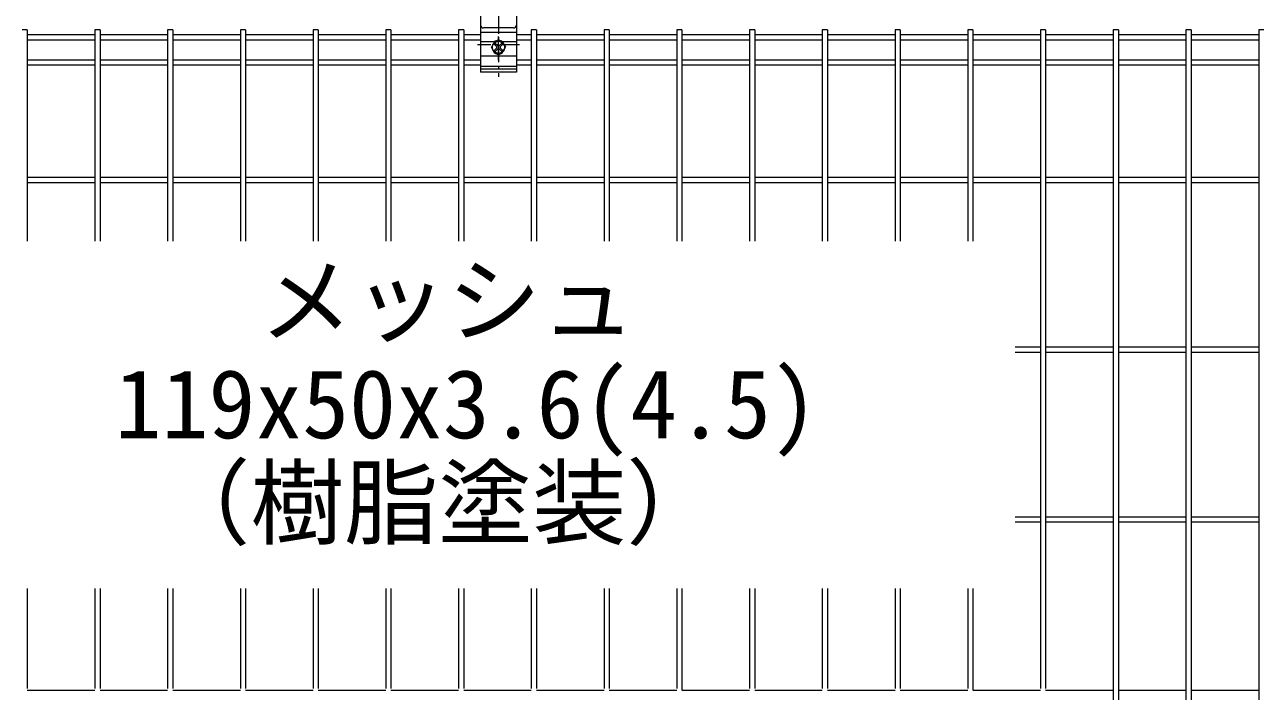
# Model space of a CAD drawing. Units: millimetres, scale not verified. Extents: x -4200 to 4200, y -2970 to 2970.
# Drawn here: x -2504 to -1641, y -1092 to -627 of the extents above; entities that cross this region are included whole.
import ezdxf
from ezdxf.enums import TextEntityAlignment as Align

# ---------------------------------------------------------------- set-up
doc = ezdxf.new("R2010")
doc.units = ezdxf.units.MM
doc.header["$LTSCALE"] = 10
doc.linetypes.add('USER1', pattern=[2, 1.25, -0.25, 0.25, -0.25])
for name, color, linetype, lineweight in [('0-0_D-STR2', 7, 'Continuous', 9), ('0-6_D-BMK', 2, 'USER1', 13), ('0-7_D-STR3', 3, 'Continuous', 13), ('0-9_D-STR-TXT', 7, 'Continuous', 13)]:
    doc.layers.add(name, color=color, linetype=linetype, lineweight=lineweight)
doc.styles.add('ＭＳ ゴシック', font='')
doc.styles.get('ＭＳ ゴシック').set_extended_font_data('MS Gothic')

msp = doc.modelspace()

# ---------------------------------------------------------------- linework, layer by layer
at = {"layer": '0-0_D-STR2'}
for p, q in [((-2502.01, -630.58), (-2505.61, -630.58)), ((-2502.01, -630.58), (-2502.01, -778.28)), ((-2454.84, -630.58), (-2454.84, -778.28)), ((-2451.24, -630.58), (-2454.84, -630.58)), ((-2451.24, -630.58), (-2451.24, -778.28)), ((-2404.07, -630.58), (-2404.07, -778.28)), ((-2400.47, -630.58), (-2404.07, -630.58)), ((-2400.47, -630.58), (-2400.47, -778.28)), ((-2353.3, -630.58), (-2353.3, -778.28)), ((-2349.7, -630.58), (-2353.3, -630.58)), ((-2349.7, -630.58), (-2349.7, -778.28)), ((-2302.54, -630.58), (-2302.54, -778.28)), ((-2298.94, -630.58), (-2302.54, -630.58)), ((-2298.94, -630.58), (-2298.94, -778.28)), ((-2251.77, -630.58), (-2251.77, -778.28)), ((-2248.17, -630.58), (-2251.77, -630.58)), ((-2248.17, -630.58), (-2248.17, -778.28)), ((-2201, -630.58), (-2201, -778.28)), ((-2197.4, -630.58), (-2201, -630.58)), ((-2197.4, -630.58), (-2197.4, -778.28)), ((-2150.23, -630.58), (-2150.23, -778.28)), ((-2146.63, -630.58), (-2150.23, -630.58)), ((-2146.63, -630.58), (-2146.63, -778.28)), ((-2099.46, -630.58), (-2099.46, -778.28)), ((-2095.86, -630.58), (-2099.46, -630.58)), ((-2095.86, -630.58), (-2095.86, -778.28)), ((-2048.69, -630.58), (-2048.69, -778.28)), ((-2045.09, -630.58), (-2048.69, -630.58)), ((-2045.09, -630.58), (-2045.09, -778.28)), ((-1997.92, -630.58), (-1997.92, -778.28)), ((-1994.32, -630.58), (-1997.92, -630.58)), ((-1994.32, -630.58), (-1994.32, -778.28)), ((-1947.15, -630.58), (-1947.15, -778.28)), ((-1943.55, -630.58), (-1947.15, -630.58)), ((-1943.55, -630.58), (-1943.55, -778.28)), ((-1896.38, -630.58), (-1896.38, -778.28)), ((-1892.78, -630.58), (-1896.38, -630.58)), ((-1892.78, -630.58), (-1892.78, -778.28)), ((-1845.61, -630.58), (-1845.61, -778.28)), ((-1842.01, -630.58), (-1845.61, -630.58)), ((-1842.01, -630.58), (-1842.01, -778.28)), ((-1794.84, -630.58), (-1794.84, -1090.49)), ((-1791.24, -630.58), (-1794.84, -630.58)), ((-1791.24, -630.58), (-1791.24, -1090.49)), ((-1744.07, -630.58), (-1744.07, -1615.58)), ((-1740.47, -630.58), (-1744.07, -630.58)), ((-1740.47, -630.58), (-1740.47, -1615.58)), ((-1693.3, -630.58), (-1693.3, -1615.58)), ((-1689.7, -630.58), (-1693.3, -630.58)), ((-1689.7, -630.58), (-1689.7, -1615.58)), ((-1642.54, -630.58), (-1642.54, -1615.58)), ((-1638.94, -630.58), (-1642.54, -630.58)), ((-1794.84, -852.28), (-1812.47, -852.28)), ((-1744.07, -852.28), (-1791.24, -852.28)), ((-1693.3, -852.28), (-1740.47, -852.28)), ((-1642.54, -852.28), (-1689.7, -852.28)), ((-1794.84, -855.88), (-1812.47, -855.88)), ((-1744.07, -855.88), (-1791.24, -855.88)), ((-1693.3, -855.88), (-1740.47, -855.88)), ((-1642.54, -855.88), (-1689.7, -855.88)), ((-1794.84, -970.78), (-1812.47, -970.78)), ((-1794.84, -974.38), (-1812.47, -974.38)), ((-1744.07, -970.78), (-1791.24, -970.78)), ((-1744.07, -974.38), (-1791.24, -974.38)), ((-1693.3, -970.78), (-1740.47, -970.78)), ((-1693.3, -974.38), (-1740.47, -974.38)), ((-1642.54, -970.78), (-1689.7, -970.78)), ((-1642.54, -974.38), (-1689.7, -974.38)), ((-2502.01, -1020.66), (-2502.01, -1090.49)), ((-2454.84, -1020.66), (-2454.84, -1090.49)), ((-2451.24, -1020.66), (-2451.24, -1090.49)), ((-2404.07, -1020.66), (-2404.07, -1090.49)), ((-2400.47, -1020.66), (-2400.47, -1090.49)), ((-2353.3, -1020.66), (-2353.3, -1090.49)), ((-2349.7, -1020.66), (-2349.7, -1090.49)), ((-2302.54, -1020.66), (-2302.54, -1090.49)), ((-2298.94, -1020.66), (-2298.94, -1090.49)), ((-2251.77, -1020.66), (-2251.77, -1090.49)), ((-2248.17, -1020.66), (-2248.17, -1090.49)), ((-2201, -1020.66), (-2201, -1090.49)), ((-2197.4, -1020.66), (-2197.4, -1090.49)), ((-2150.23, -1020.66), (-2150.23, -1090.49)), ((-2146.63, -1020.66), (-2146.63, -1090.49)), ((-2099.46, -1020.66), (-2099.46, -1090.49)), ((-2095.86, -1020.66), (-2095.86, -1090.49)), ((-2048.69, -1020.66), (-2048.69, -1090.49)), ((-2045.09, -1020.66), (-2045.09, -1091.28)), ((-1997.92, -1020.66), (-1997.92, -1090.49)), ((-1994.32, -1020.66), (-1994.32, -1090.49)), ((-1947.15, -1020.66), (-1947.15, -1090.49)), ((-1943.55, -1020.66), (-1943.55, -1090.49)), ((-1896.38, -1020.66), (-1896.38, -1090.49)), ((-1892.78, -1020.66), (-1892.78, -1090.49)), ((-1845.61, -1020.66), (-1845.61, -1090.49)), ((-1842.01, -1020.66), (-1842.01, -1091.28)), ((-2454.84, -1091.78), (-2502.01, -1091.78)), ((-2404.07, -1091.78), (-2451.24, -1091.78)), ((-2353.3, -1091.78), (-2400.47, -1091.78)), ((-2302.54, -1091.78), (-2349.7, -1091.78)), ((-2251.77, -1091.78), (-2298.94, -1091.78)), ((-2201, -1091.78), (-2248.17, -1091.78)), ((-2150.23, -1091.78), (-2197.4, -1091.78)), ((-2099.46, -1091.78), (-2146.63, -1091.78)), ((-2048.69, -1091.78), (-2095.86, -1091.78)), ((-1997.92, -1091.78), (-2045.09, -1091.78)), ((-1947.15, -1091.78), (-1994.32, -1091.78)), ((-1896.38, -1091.78), (-1943.55, -1091.78)), ((-1845.61, -1091.78), (-1892.78, -1091.78)), ((-1794.84, -1091.78), (-1842.01, -1091.78)), ((-1744.07, -1091.78), (-1791.24, -1091.78)), ((-1693.3, -1091.78), (-1740.47, -1091.78)), ((-1642.54, -1091.78), (-1689.7, -1091.78))]:
    msp.add_line(p, q, dxfattribs=at)
at = {"layer": '0-0_D-STR2', "color": 4}
for p, q in [((-2454.84, -634.18), (-2502.01, -634.18)), ((-2454.84, -637.78), (-2502.01, -637.78)), ((-2404.07, -634.18), (-2451.24, -634.18)), ((-2404.07, -637.78), (-2451.24, -637.78)), ((-2353.3, -634.18), (-2400.47, -634.18)), ((-2353.3, -637.78), (-2400.47, -637.78)), ((-2302.54, -634.18), (-2349.7, -634.18)), ((-2302.54, -637.78), (-2349.7, -637.78)), ((-2251.77, -634.18), (-2298.94, -634.18)), ((-2251.77, -637.78), (-2298.94, -637.78)), ((-2201, -634.18), (-2248.17, -634.18)), ((-2201, -637.78), (-2248.17, -637.78)), ((-2185.67, -634.18), (-2197.4, -634.18)), ((-2185.67, -637.78), (-2197.4, -637.78)), ((-2150.23, -634.18), (-2160.67, -634.18)), ((-2150.23, -637.78), (-2160.67, -637.78)), ((-2099.46, -634.18), (-2146.63, -634.18)), ((-2099.46, -637.78), (-2146.63, -637.78)), ((-2048.69, -634.18), (-2095.86, -634.18)), ((-2048.69, -637.78), (-2095.86, -637.78)), ((-1997.92, -634.18), (-2045.09, -634.18)), ((-1997.92, -637.78), (-2045.09, -637.78)), ((-1947.15, -634.18), (-1994.32, -634.18)), ((-1947.15, -637.78), (-1994.32, -637.78)), ((-1896.38, -634.18), (-1943.55, -634.18)), ((-1896.38, -637.78), (-1943.55, -637.78)), ((-1845.61, -634.18), (-1892.78, -634.18)), ((-1845.61, -637.78), (-1892.78, -637.78)), ((-1794.84, -634.18), (-1842.01, -634.18)), ((-1794.84, -637.78), (-1842.01, -637.78)), ((-1744.07, -634.18), (-1791.24, -634.18)), ((-1744.07, -637.78), (-1791.24, -637.78)), ((-1693.3, -634.18), (-1740.47, -634.18)), ((-1693.3, -637.78), (-1740.47, -637.78)), ((-1642.54, -634.18), (-1689.7, -634.18)), ((-1642.54, -637.78), (-1689.7, -637.78)), ((-2454.84, -651.81), (-2502.01, -651.81)), ((-2454.84, -655.41), (-2502.01, -655.41)), ((-2404.07, -651.81), (-2451.24, -651.81)), ((-2404.07, -655.41), (-2451.24, -655.41)), ((-2353.3, -651.81), (-2400.47, -651.81)), ((-2353.3, -655.41), (-2400.47, -655.41)), ((-2302.54, -651.81), (-2349.7, -651.81)), ((-2302.54, -655.41), (-2349.7, -655.41)), ((-2251.77, -651.81), (-2298.94, -651.81)), ((-2251.77, -655.41), (-2298.94, -655.41)), ((-2201, -651.81), (-2248.17, -651.81)), ((-2201, -655.41), (-2248.17, -655.41)), ((-2185.67, -651.81), (-2197.4, -651.81)), ((-2185.67, -655.41), (-2197.4, -655.41)), ((-2150.23, -651.81), (-2160.67, -651.81)), ((-2150.23, -655.41), (-2160.67, -655.41)), ((-2099.46, -651.81), (-2146.63, -651.81)), ((-2099.46, -655.41), (-2146.63, -655.41)), ((-2048.69, -651.81), (-2095.86, -651.81)), ((-2048.69, -655.41), (-2095.86, -655.41)), ((-1997.92, -651.81), (-2045.09, -651.81)), ((-1997.92, -655.41), (-2045.09, -655.41)), ((-1947.15, -651.81), (-1994.32, -651.81)), ((-1947.15, -655.41), (-1994.32, -655.41)), ((-1896.38, -651.81), (-1943.55, -651.81)), ((-1896.38, -655.41), (-1943.55, -655.41)), ((-1845.61, -651.81), (-1892.78, -651.81)), ((-1845.61, -655.41), (-1892.78, -655.41)), ((-1794.84, -651.81), (-1842.01, -651.81)), ((-1794.84, -655.41), (-1842.01, -655.41)), ((-1744.07, -651.81), (-1791.24, -651.81)), ((-1744.07, -655.41), (-1791.24, -655.41)), ((-1693.3, -651.81), (-1740.47, -651.81)), ((-1693.3, -655.41), (-1740.47, -655.41)), ((-1642.54, -651.81), (-1689.7, -651.81)), ((-1642.54, -655.41), (-1689.7, -655.41)), ((-2454.84, -733.78), (-2502.01, -733.78)), ((-2454.84, -737.38), (-2502.01, -737.38)), ((-2404.07, -733.78), (-2451.24, -733.78)), ((-2404.07, -737.38), (-2451.24, -737.38)), ((-2353.3, -733.78), (-2400.47, -733.78)), ((-2353.3, -737.38), (-2400.47, -737.38)), ((-2302.54, -733.78), (-2349.7, -733.78)), ((-2302.54, -737.38), (-2349.7, -737.38)), ((-2251.77, -733.78), (-2298.94, -733.78)), ((-2251.77, -737.38), (-2298.94, -737.38)), ((-2201, -733.78), (-2248.17, -733.78)), ((-2201, -737.38), (-2248.17, -737.38)), ((-2150.23, -733.78), (-2197.4, -733.78)), ((-2150.23, -737.38), (-2197.4, -737.38)), ((-2099.46, -733.78), (-2146.63, -733.78)), ((-2099.46, -737.38), (-2146.63, -737.38)), ((-2048.69, -733.78), (-2095.86, -733.78)), ((-2048.69, -737.38), (-2095.86, -737.38)), ((-1997.92, -733.78), (-2045.09, -733.78)), ((-1997.92, -737.38), (-2045.09, -737.38)), ((-1947.15, -733.78), (-1994.32, -733.78)), ((-1947.15, -737.38), (-1994.32, -737.38)), ((-1896.38, -733.78), (-1943.55, -733.78)), ((-1896.38, -737.38), (-1943.55, -737.38)), ((-1845.61, -733.78), (-1892.78, -733.78)), ((-1845.61, -737.38), (-1892.78, -737.38)), ((-1794.84, -733.78), (-1842.01, -733.78)), ((-1794.84, -737.38), (-1842.01, -737.38)), ((-1744.07, -733.78), (-1791.24, -733.78)), ((-1744.07, -737.38), (-1791.24, -737.38)), ((-1693.3, -733.78), (-1740.47, -733.78)), ((-1693.3, -737.38), (-1740.47, -737.38)), ((-1642.54, -733.78), (-1689.7, -733.78)), ((-1642.54, -737.38), (-1689.7, -737.38))]:
    msp.add_line(p, q, dxfattribs=at)
at = {"layer": '0-6_D-BMK'}
for p, q in [((-2173.17, -600.84), (-2173.17, -663.54)), ((-2158.5, -641.05), (-2187.84, -641.05))]:
    msp.add_line(p, q, dxfattribs=at)
at = {"layer": '0-7_D-STR3'}
for p, q in [((-2185.67, -603.71), (-2185.67, -660.13)), ((-2160.67, -603.71), (-2160.67, -660.13)), ((-2162.67, -629.35), (-2183.67, -629.35)), ((-2160.67, -632.44), (-2185.73, -632.44)), ((-2175.63, -638.61), (-2178.09, -642.87)), ((-2170.71, -638.61), (-2175.63, -638.61)), ((-2173.17, -651.78), (-2173.17, -635.27)), ((-2170.71, -638.61), (-2168.25, -642.87)), ((-2185.67, -638.86), (-2175.77, -638.86)), ((-2175.63, -647.13), (-2178.09, -642.87)), ((-2175.9, -640.82), (-2174.53, -642.19)), ((-2175.9, -644.92), (-2174.53, -643.55)), ((-2170.71, -647.13), (-2175.63, -647.13)), ((-2175.21, -640.14), (-2173.85, -641.51)), ((-2175.21, -645.6), (-2173.85, -644.24)), ((-2171.12, -640.14), (-2172.48, -641.51)), ((-2171.12, -645.6), (-2172.48, -644.24)), ((-2170.44, -640.82), (-2171.8, -642.19)), ((-2170.44, -644.92), (-2171.8, -643.55)), ((-2170.71, -647.13), (-2168.25, -642.87)), ((-2170.56, -638.86), (-2160.67, -638.86)), ((-2185.67, -648.81), (-2160.67, -648.81)), ((-2160.7, -656.16), (-2185.7, -656.16)), ((-2160.67, -658.1), (-2185.67, -658.1)), ((-2160.67, -660.13), (-2185.67, -660.13))]:
    msp.add_line(p, q, dxfattribs=at)
msp.add_circle((-2173.17, -642.87), 4.26, dxfattribs=at)
for centre, radius, start, end in [((-2183.67, -627.35), 2, 180, 270), ((-2162.67, -627.35), 2, 270, 0), ((-2173.17, -641.67), 3.62, 57.53826, 122.46174), ((-2175.56, -640.48), 0.483, 44.99953, 224.99952), ((-2175.56, -645.26), 0.483, 135, 314.99998), ((-2173.17, -644.08), 3.62, 237.53826, 302.46174), ((-2175.21, -642.87), 0.965, 314.99999, 45), ((-2173.17, -640.82), 0.965, 225.00001, 314.99999), ((-2173.17, -644.92), 0.965, 45, 135), ((-2171.12, -642.87), 0.965, 135, 225.00001), ((-2170.78, -640.48), 0.483, 315, 135), ((-2170.78, -645.26), 0.483, 225.00001, 44.99999)]:
    msp.add_arc(centre, radius, start, end, dxfattribs=at)

# ---------------------------------------------------------------- texts
at = {"layer": '0-9_D-STR-TXT', "style": 'ＭＳ ゴシック'}
for s, p in [('メッシュ', (-2340.21, -858)), ('119x50x3.6(4.5)', (-2440.98, -930.21)), ('（樹脂塗装）', (-2411.94, -999.19))]:
    msp.add_text(s, height=48.09, dxfattribs=at).set_placement(p, align=Align.BOTTOM_LEFT)

doc.saveas('drawing.dxf')
